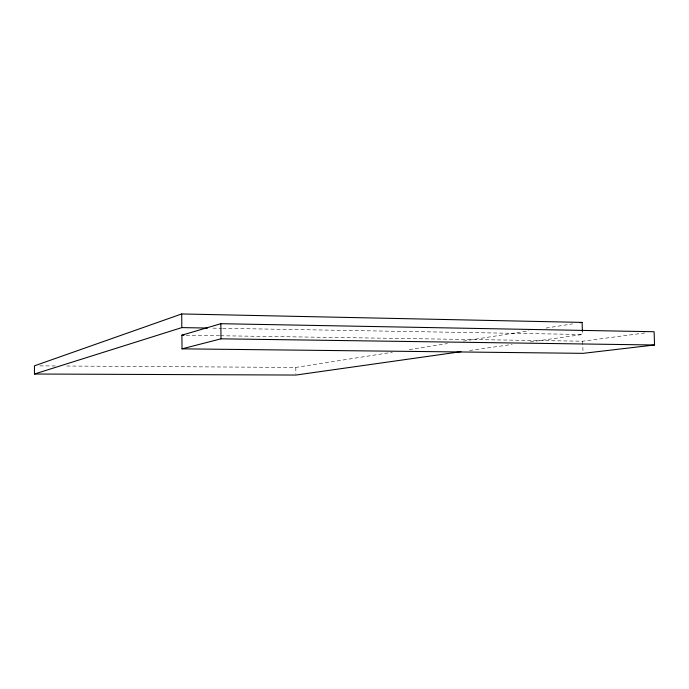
<?xml version="1.0" encoding="UTF-8"?>
<svg xmlns="http://www.w3.org/2000/svg" width="689" height="689" viewBox="0 0 689 689"><rect width="100%" height="100%" fill="white"/><g stroke="black" fill="none" stroke-linecap="round" stroke-linejoin="round"><path stroke-width="0.52" stroke-dasharray="3.44 2.58" d="M66.712 366.031L295.796 367.444L392.299 352.26M409.266 349.59L447.445 343.587M463.352 341.081L529.1 330.737M546.067 328.067L572.576 323.899M469.562 350.477L512.168 344.448M530.28 341.89L582.481 334.509L582.42 332.486M220.575 335.75L582.679 341.21L645.576 332.865M39.824 365.868L55.964 365.962M186.194 335.233L219.507 335.732M212.979 328.145L221.565 328.291M222.642 328.308L582.481 334.509M582.679 341.21L583.006 352.329M295.796 367.444L295.9 374.093"/><path stroke-width="1.03" d="M582.386 331.478L582.119 322.4L181.698 313.951L34.45 365.833L34.467 374.015L295.917 375.049L461.036 351.683M34.467 374.015L181.827 327.602L207.604 328.05M181.896 335.164L220.842 323.701L654.111 331.736L654.55 344.991L583.04 353.345L182.025 348.841L181.896 335.164L184.049 335.198M182.025 348.841L221.014 338.824L654.55 344.991M580 322.728L582.119 322.4M220.842 323.701L221.014 338.824M181.698 313.951L181.827 327.602"/></g></svg>
